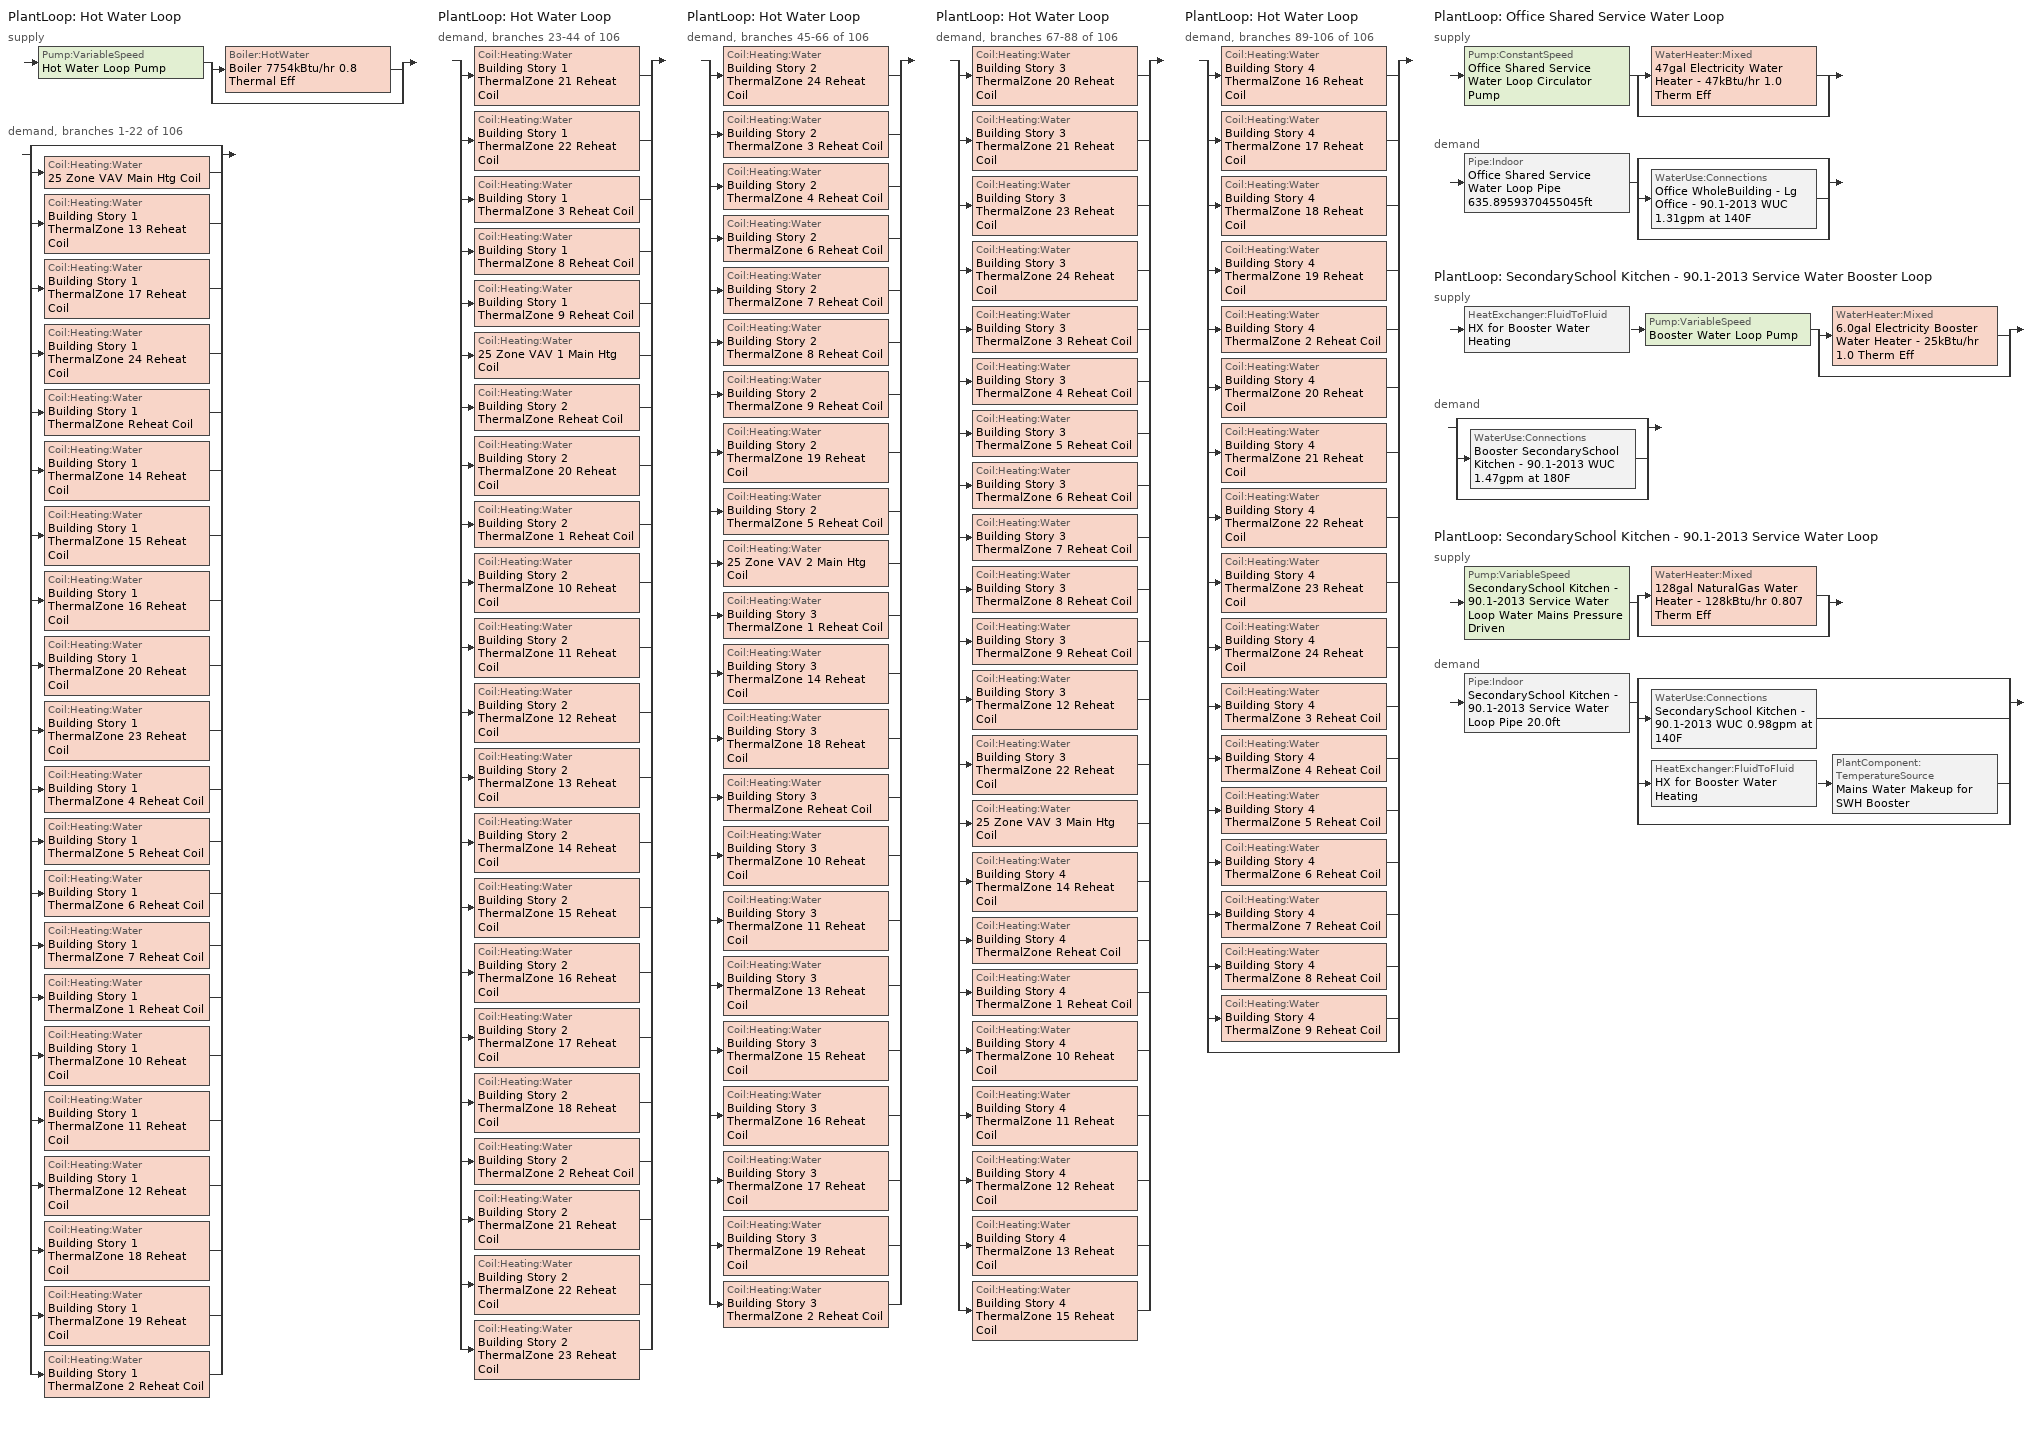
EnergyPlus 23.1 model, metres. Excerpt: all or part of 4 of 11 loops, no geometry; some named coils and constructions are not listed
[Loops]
PlantLoop 'Hot Water Loop'
 supply: Pump:VariableSpeed 'Hot Water Loop Pump' > split
  | Boiler:HotWater 'Boiler 7754kBtu/hr 0.8 Thermal Eff'
  | bypass
 demand, branches 1-22 of 106: split
  | bypass
  | Coil:Heating:Water '25 Zone VAV Main Htg Coil'
  | Coil:Heating:Water 'Building Story 1 ThermalZone 13 Reheat Coil'
  | Coil:Heating:Water 'Building Story 1 ThermalZone 17 Reheat Coil'
  | Coil:Heating:Water 'Building Story 1 ThermalZone 24 Reheat Coil'
  | Coil:Heating:Water 'Building Story 1 ThermalZone Reheat Coil'
  | Coil:Heating:Water 'Building Story 1 ThermalZone 14 Reheat Coil'
  | Coil:Heating:Water 'Building Story 1 ThermalZone 15 Reheat Coil'
  | Coil:Heating:Water 'Building Story 1 ThermalZone 16 Reheat Coil'
  | Coil:Heating:Water 'Building Story 1 ThermalZone 20 Reheat Coil'
  | Coil:Heating:Water 'Building Story 1 ThermalZone 23 Reheat Coil'
  | Coil:Heating:Water 'Building Story 1 ThermalZone 4 Reheat Coil'
  | Coil:Heating:Water 'Building Story 1 ThermalZone 5 Reheat Coil'
  | Coil:Heating:Water 'Building Story 1 ThermalZone 6 Reheat Coil'
  | Coil:Heating:Water 'Building Story 1 ThermalZone 7 Reheat Coil'
  | Coil:Heating:Water 'Building Story 1 ThermalZone 1 Reheat Coil'
  | Coil:Heating:Water 'Building Story 1 ThermalZone 10 Reheat Coil'
  | Coil:Heating:Water 'Building Story 1 ThermalZone 11 Reheat Coil'
  | Coil:Heating:Water 'Building Story 1 ThermalZone 12 Reheat Coil'
  | Coil:Heating:Water 'Building Story 1 ThermalZone 18 Reheat Coil'
  | Coil:Heating:Water 'Building Story 1 ThermalZone 19 Reheat Coil'
  | Coil:Heating:Water 'Building Story 1 ThermalZone 2 Reheat Coil'
PlantLoop 'Hot Water Loop'
 demand, branches 23-44 of 106: split
  | Coil:Heating:Water 'Building Story 1 ThermalZone 21 Reheat Coil'
  | Coil:Heating:Water 'Building Story 1 ThermalZone 22 Reheat Coil'
  | Coil:Heating:Water 'Building Story 1 ThermalZone 3 Reheat Coil'
  | Coil:Heating:Water 'Building Story 1 ThermalZone 8 Reheat Coil'
  | Coil:Heating:Water 'Building Story 1 ThermalZone 9 Reheat Coil'
  | Coil:Heating:Water '25 Zone VAV 1 Main Htg Coil'
  | Coil:Heating:Water 'Building Story 2 ThermalZone Reheat Coil'
  | Coil:Heating:Water 'Building Story 2 ThermalZone 20 Reheat Coil'
  | Coil:Heating:Water 'Building Story 2 ThermalZone 1 Reheat Coil'
  | Coil:Heating:Water 'Building Story 2 ThermalZone 10 Reheat Coil'
  | Coil:Heating:Water 'Building Story 2 ThermalZone 11 Reheat Coil'
  | Coil:Heating:Water 'Building Story 2 ThermalZone 12 Reheat Coil'
  | Coil:Heating:Water 'Building Story 2 ThermalZone 13 Reheat Coil'
  | Coil:Heating:Water 'Building Story 2 ThermalZone 14 Reheat Coil'
  | Coil:Heating:Water 'Building Story 2 ThermalZone 15 Reheat Coil'
  | Coil:Heating:Water 'Building Story 2 ThermalZone 16 Reheat Coil'
  | Coil:Heating:Water 'Building Story 2 ThermalZone 17 Reheat Coil'
  | Coil:Heating:Water 'Building Story 2 ThermalZone 18 Reheat Coil'
  | Coil:Heating:Water 'Building Story 2 ThermalZone 2 Reheat Coil'
  | Coil:Heating:Water 'Building Story 2 ThermalZone 21 Reheat Coil'
  | Coil:Heating:Water 'Building Story 2 ThermalZone 22 Reheat Coil'
  | Coil:Heating:Water 'Building Story 2 ThermalZone 23 Reheat Coil'
PlantLoop 'Hot Water Loop'
 demand, branches 45-66 of 106: split
  | Coil:Heating:Water 'Building Story 2 ThermalZone 24 Reheat Coil'
  | Coil:Heating:Water 'Building Story 2 ThermalZone 3 Reheat Coil'
  | Coil:Heating:Water 'Building Story 2 ThermalZone 4 Reheat Coil'
  | Coil:Heating:Water 'Building Story 2 ThermalZone 6 Reheat Coil'
  | Coil:Heating:Water 'Building Story 2 ThermalZone 7 Reheat Coil'
  | Coil:Heating:Water 'Building Story 2 ThermalZone 8 Reheat Coil'
  | Coil:Heating:Water 'Building Story 2 ThermalZone 9 Reheat Coil'
  | Coil:Heating:Water 'Building Story 2 ThermalZone 19 Reheat Coil'
  | Coil:Heating:Water 'Building Story 2 ThermalZone 5 Reheat Coil'
  | Coil:Heating:Water '25 Zone VAV 2 Main Htg Coil'
  | Coil:Heating:Water 'Building Story 3 ThermalZone 1 Reheat Coil'
  | Coil:Heating:Water 'Building Story 3 ThermalZone 14 Reheat Coil'
  | Coil:Heating:Water 'Building Story 3 ThermalZone 18 Reheat Coil'
  | Coil:Heating:Water 'Building Story 3 ThermalZone Reheat Coil'
  | Coil:Heating:Water 'Building Story 3 ThermalZone 10 Reheat Coil'
  | Coil:Heating:Water 'Building Story 3 ThermalZone 11 Reheat Coil'
  | Coil:Heating:Water 'Building Story 3 ThermalZone 13 Reheat Coil'
  | Coil:Heating:Water 'Building Story 3 ThermalZone 15 Reheat Coil'
  | Coil:Heating:Water 'Building Story 3 ThermalZone 16 Reheat Coil'
  | Coil:Heating:Water 'Building Story 3 ThermalZone 17 Reheat Coil'
  | Coil:Heating:Water 'Building Story 3 ThermalZone 19 Reheat Coil'
  | Coil:Heating:Water 'Building Story 3 ThermalZone 2 Reheat Coil'
PlantLoop 'Hot Water Loop'
 demand, branches 67-88 of 106: split
  | Coil:Heating:Water 'Building Story 3 ThermalZone 20 Reheat Coil'
  | Coil:Heating:Water 'Building Story 3 ThermalZone 21 Reheat Coil'
  | Coil:Heating:Water 'Building Story 3 ThermalZone 23 Reheat Coil'
  | Coil:Heating:Water 'Building Story 3 ThermalZone 24 Reheat Coil'
  | Coil:Heating:Water 'Building Story 3 ThermalZone 3 Reheat Coil'
  | Coil:Heating:Water 'Building Story 3 ThermalZone 4 Reheat Coil'
  | Coil:Heating:Water 'Building Story 3 ThermalZone 5 Reheat Coil'
  | Coil:Heating:Water 'Building Story 3 ThermalZone 6 Reheat Coil'
  | Coil:Heating:Water 'Building Story 3 ThermalZone 7 Reheat Coil'
  | Coil:Heating:Water 'Building Story 3 ThermalZone 8 Reheat Coil'
  | Coil:Heating:Water 'Building Story 3 ThermalZone 9 Reheat Coil'
  | Coil:Heating:Water 'Building Story 3 ThermalZone 12 Reheat Coil'
  | Coil:Heating:Water 'Building Story 3 ThermalZone 22 Reheat Coil'
  | Coil:Heating:Water '25 Zone VAV 3 Main Htg Coil'
  | Coil:Heating:Water 'Building Story 4 ThermalZone 14 Reheat Coil'
  | Coil:Heating:Water 'Building Story 4 ThermalZone Reheat Coil'
  | Coil:Heating:Water 'Building Story 4 ThermalZone 1 Reheat Coil'
  | Coil:Heating:Water 'Building Story 4 ThermalZone 10 Reheat Coil'
  | Coil:Heating:Water 'Building Story 4 ThermalZone 11 Reheat Coil'
  | Coil:Heating:Water 'Building Story 4 ThermalZone 12 Reheat Coil'
  | Coil:Heating:Water 'Building Story 4 ThermalZone 13 Reheat Coil'
  | Coil:Heating:Water 'Building Story 4 ThermalZone 15 Reheat Coil'
PlantLoop 'Hot Water Loop'
 demand, branches 89-106 of 106: split
  | Coil:Heating:Water 'Building Story 4 ThermalZone 16 Reheat Coil'
  | Coil:Heating:Water 'Building Story 4 ThermalZone 17 Reheat Coil'
  | Coil:Heating:Water 'Building Story 4 ThermalZone 18 Reheat Coil'
  | Coil:Heating:Water 'Building Story 4 ThermalZone 19 Reheat Coil'
  | Coil:Heating:Water 'Building Story 4 ThermalZone 2 Reheat Coil'
  | Coil:Heating:Water 'Building Story 4 ThermalZone 20 Reheat Coil'
  | Coil:Heating:Water 'Building Story 4 ThermalZone 21 Reheat Coil'
  | Coil:Heating:Water 'Building Story 4 ThermalZone 22 Reheat Coil'
  | Coil:Heating:Water 'Building Story 4 ThermalZone 23 Reheat Coil'
  | Coil:Heating:Water 'Building Story 4 ThermalZone 24 Reheat Coil'
  | Coil:Heating:Water 'Building Story 4 ThermalZone 3 Reheat Coil'
  | Coil:Heating:Water 'Building Story 4 ThermalZone 4 Reheat Coil'
  | Coil:Heating:Water 'Building Story 4 ThermalZone 5 Reheat Coil'
  | Coil:Heating:Water 'Building Story 4 ThermalZone 6 Reheat Coil'
  | Coil:Heating:Water 'Building Story 4 ThermalZone 7 Reheat Coil'
  | Coil:Heating:Water 'Building Story 4 ThermalZone 8 Reheat Coil'
  | Coil:Heating:Water 'Building Story 4 ThermalZone 9 Reheat Coil'
  | bypass
PlantLoop 'Office Shared Service Water Loop'
 supply: Pump:ConstantSpeed 'Office Shared Service Water Loop Circulator Pump' > split
  | WaterHeater:Mixed '47gal Electricity Water Heater - 47kBtu/hr 1.0 Therm Eff'
  | bypass
 demand: Pipe:Indoor 'Office Shared Service Water Loop Pipe 635.8959370455045ft' > split
  | bypass
  | WaterUse:Connections 'Office WholeBuilding - Lg Office - 90.1-2013 WUC 1.31gpm at 140F'
  | bypass
PlantLoop 'SecondarySchool Kitchen - 90.1-2013 Service Water Booster Loop'
 supply: HeatExchanger:FluidToFluid 'HX for Booster Water Heating' > Pump:VariableSpeed 'Booster Water Loop Pump' > split
  | WaterHeater:Mixed '6.0gal Electricity Booster Water Heater - 25kBtu/hr 1.0 Therm Eff'
  | bypass
 demand: split
  | bypass
  | WaterUse:Connections 'Booster SecondarySchool Kitchen - 90.1-2013 WUC 1.47gpm at 180F'
  | bypass
PlantLoop 'SecondarySchool Kitchen - 90.1-2013 Service Water Loop'
 supply: Pump:VariableSpeed 'SecondarySchool Kitchen - 90.1-2013 Service Water Loop Water Mains Pressure Driven' > split
  | WaterHeater:Mixed '128gal NaturalGas Water Heater - 128kBtu/hr 0.807 Therm Eff'
  | bypass
 demand: Pipe:Indoor 'SecondarySchool Kitchen - 90.1-2013 Service Water Loop Pipe 20.0ft' > split
  | bypass
  | WaterUse:Connections 'SecondarySchool Kitchen - 90.1-2013 WUC 0.98gpm at 140F'
  | HeatExchanger:FluidToFluid 'HX for Booster Water Heating' > PlantComponent:TemperatureSource 'Mains Water Makeup for SWH Booster'
  | bypass
[Material] Roughness=Smooth; Thickness {m}=0.001143; Conductivity {W/m-K}=386; Density {kg/m3}=8906.27; Specific Heat {J/kg-K}=385.1856; Thermal Absorptance=0.9; Solar Absorptance=0.7; Visible Absorptance=0.7
Copper pipe 0.75in type L; Copper pipe 0.75in type L 1
[Construction]
Uninsulated copper pipe 0.75in type L: Copper pipe 0.75in type L
Uninsulated copper pipe 0.75in type L 1: Copper pipe 0.75in type L 1
[InternalMass] Construction=InteriorFurnishings 1
Name | Zone or ZoneList | Space or SpaceList | Surface Area {m2}
Building Story 1 Space SecondarySchool Restroom A  - Story Ground Mass | Building Story 1 ThermalZone | Building Story 1 Space | 46.4458
Building Story 1 Space 5 SecondarySchool Restroom A  - Story Ground Mass | Building Story 1 ThermalZone 5 | Building Story 1 Space 5 | 0.0686977
Building Story 1 Space 6 SecondarySchool Restroom A  - Story Ground Mass | Building Story 1 ThermalZone 6 | Building Story 1 Space 6 | 0.493447
Building Story 1 Space 7 SecondarySchool Restroom A  - Story Ground Mass | Building Story 1 ThermalZone 7 | Building Story 1 Space 7 | 0.482602
Building Story 1 Space 8 SecondarySchool Restroom A  - Story Ground Mass | Building Story 1 ThermalZone 8 | Building Story 1 Space 8 | 0.154126
Building Story 1 Space 9 SecondarySchool Restroom A  - Story Ground Mass | Building Story 1 ThermalZone 9 | Building Story 1 Space 9 | 0.283317
Building Story 1 Space 10 SecondarySchool Restroom A  - Story Ground Mass | Building Story 1 ThermalZone 10 | Building Story 1 Space 10 | 0.160716
Building Story 1 Space 12 SecondarySchool Restroom A  - Story Ground Mass | Building Story 1 ThermalZone 12 | Building Story 1 Space 12 | 0.504115
Building Story 1 Space 4 SecondarySchool Restroom A  - Story Ground Mass | Building Story 1 ThermalZone 4 | Building Story 1 Space 4 | 0.29013
Building Story 1 Space 15 SecondarySchool Restroom A  - Story Ground Mass | Building Story 1 ThermalZone 15 | Building Story 1 Space 15 | 0.398733
Building Story 1 Space 17 SecondarySchool Restroom A  - Story Ground Mass | Building Story 1 ThermalZone 17 | Building Story 1 Space 17 | 0.373536
Building Story 1 Space 23 SecondarySchool Restroom A  - Story Ground Mass | Building Story 1 ThermalZone 23 | Building Story 1 Space 23 | 0.903
Building Story 1 Space 24 SecondarySchool Restroom A  - Story Ground Mass | Building Story 1 ThermalZone 24 | Building Story 1 Space 24 | 1.27772
Building Story 1 Space 1 SecondarySchool Restroom A  - Story Ground Mass | Building Story 1 ThermalZone 1 | Building Story 1 Space 1 | 0.0721033
Building Story 1 Space 16 SecondarySchool Restroom A  - Story Ground Mass | Building Story 1 ThermalZone 16 | Building Story 1 Space 16 | 0.114368
Building Story 1 Space 14 SecondarySchool Restroom A  - Story Ground Mass | Building Story 1 ThermalZone 14 | Building Story 1 Space 14 | 0.854264
Building Story 1 Space 11 SecondarySchool Restroom A  - Story Ground Mass | Building Story 1 ThermalZone 11 | Building Story 1 Space 11 | 0.23226
Building Story 1 Space 20 SecondarySchool Restroom A  - Story Ground Mass | Building Story 1 ThermalZone 20 | Building Story 1 Space 20 | 0.898332
Building Story 1 Space 19 SecondarySchool Restroom A  - Story Ground Mass | Building Story 1 ThermalZone 19 | Building Story 1 Space 19 | 0.0191758
Building Story 1 Space 18 SecondarySchool Restroom A  - Story Ground Mass | Building Story 1 ThermalZone 18 | Building Story 1 Space 18 | 0.1051
Building Story 1 Space 3 SecondarySchool Restroom A  - Story Ground Mass | Building Story 1 ThermalZone 3 | Building Story 1 Space 3 | 0.0382414
Building Story 1 Space 21 SecondarySchool Restroom A  - Story Ground Mass | Building Story 1 ThermalZone 21 | Building Story 1 Space 21 | 0.0552314
Building Story 1 Space 13 SecondarySchool Restroom A  - Story Ground Mass | Building Story 1 ThermalZone 13 | Building Story 1 Space 13 | 0.0418605
Building Story 1 Space 2 SecondarySchool Restroom A  - Story Ground Mass | Building Story 1 ThermalZone 2 | Building Story 1 Space 2 | 0.371686
Building Story 1 Space 22 SecondarySchool Restroom A  - Story Ground Mass | Building Story 1 ThermalZone 22 | Building Story 1 Space 22 | 0.0509867
Building Story 1 Space SecondarySchool Restroom B  - Story Ground Mass | Building Story 1 ThermalZone | Building Story 1 Space | 695.772
Building Story 1 Space 5 SecondarySchool Restroom B  - Story Ground Mass | Building Story 1 ThermalZone 5 | Building Story 1 Space 5 | 1.02911
Building Story 1 Space 6 SecondarySchool Restroom B  - Story Ground Mass | Building Story 1 ThermalZone 6 | Building Story 1 Space 6 | 7.39198
Building Story 1 Space 7 SecondarySchool Restroom B  - Story Ground Mass | Building Story 1 ThermalZone 7 | Building Story 1 Space 7 | 7.22953
Building Story 1 Space 8 SecondarySchool Restroom B  - Story Ground Mass | Building Story 1 ThermalZone 8 | Building Story 1 Space 8 | 2.30885
Building Story 1 Space 9 SecondarySchool Restroom B  - Story Ground Mass | Building Story 1 ThermalZone 9 | Building Story 1 Space 9 | 4.24417
Building Story 1 Space 10 SecondarySchool Restroom B  - Story Ground Mass | Building Story 1 ThermalZone 10 | Building Story 1 Space 10 | 2.40757
Building Story 1 Space 12 SecondarySchool Restroom B  - Story Ground Mass | Building Story 1 ThermalZone 12 | Building Story 1 Space 12 | 7.55179
[Coil:Heating:Water] Availability Schedule=Always On Discrete; U-Factor Times Area Value {W/K}=Autosize; Maximum Water Flow Rate {m3/s}=Autosize; Performance Input Method=UFactorTimesAreaAndDesignWaterFlowRate; Rated Capacity {W}=Autosize; Rated Inlet Water Temperature {C}=82.2222; Rated Inlet Air Temperature {C}=12.7778; Rated Outlet Water Temperature {C}=71.1111; Rated Outlet Air Temperature {C}=40; Rated Ratio for Air and Water Convection=0.5
Building Story 1 ThermalZone Reheat Coil; Building Story 1 ThermalZone 1 Reheat Coil; Building Story 1 ThermalZone 10 Reheat Coil; Building Story 1 ThermalZone 11 Reheat Coil; Building Story 1 ThermalZone 12 Reheat Coil; Building Story 1 ThermalZone 13 Reheat Coil; Building Story 1 ThermalZone 14 Reheat Coil; Building Story 1 ThermalZone 15 Reheat Coil; Building Story 1 ThermalZone 16 Reheat Coil; Building Story 1 ThermalZone 17 Reheat Coil; Building Story 1 ThermalZone 18 Reheat Coil; Building Story 1 ThermalZone 19 Reheat Coil; Building Story 1 ThermalZone 2 Reheat Coil; Building Story 1 ThermalZone 20 Reheat Coil; Building Story 1 ThermalZone 21 Reheat Coil; Building Story 1 ThermalZone 22 Reheat Coil; Building Story 1 ThermalZone 23 Reheat Coil; Building Story 1 ThermalZone 24 Reheat Coil; Building Story 1 ThermalZone 3 Reheat Coil; Building Story 1 ThermalZone 4 Reheat Coil; Building Story 1 ThermalZone 5 Reheat Coil; Building Story 1 ThermalZone 6 Reheat Coil; Building Story 1 ThermalZone 7 Reheat Coil; Building Story 1 ThermalZone 8 Reheat Coil; Building Story 1 ThermalZone 9 Reheat Coil; Building Story 2 ThermalZone Reheat Coil; Building Story 2 ThermalZone 1 Reheat Coil; Building Story 2 ThermalZone 10 Reheat Coil; Building Story 2 ThermalZone 11 Reheat Coil; Building Story 2 ThermalZone 12 Reheat Coil; Building Story 2 ThermalZone 13 Reheat Coil; Building Story 2 ThermalZone 14 Reheat Coil; Building Story 2 ThermalZone 15 Reheat Coil; Building Story 2 ThermalZone 16 Reheat Coil; Building Story 2 ThermalZone 17 Reheat Coil; Building Story 2 ThermalZone 18 Reheat Coil; Building Story 2 ThermalZone 19 Reheat Coil; Building Story 2 ThermalZone 2 Reheat Coil; Building Story 2 ThermalZone 20 Reheat Coil; Building Story 2 ThermalZone 21 Reheat Coil; Building Story 2 ThermalZone 22 Reheat Coil; Building Story 2 ThermalZone 23 Reheat Coil; Building Story 2 ThermalZone 24 Reheat Coil; Building Story 2 ThermalZone 3 Reheat Coil; Building Story 2 ThermalZone 4 Reheat Coil; Building Story 2 ThermalZone 5 Reheat Coil; Building Story 2 ThermalZone 6 Reheat Coil; Building Story 2 ThermalZone 7 Reheat Coil; Building Story 2 ThermalZone 8 Reheat Coil; Building Story 2 ThermalZone 9 Reheat Coil; Building Story 3 ThermalZone Reheat Coil; Building Story 3 ThermalZone 1 Reheat Coil; Building Story 3 ThermalZone 10 Reheat Coil; Building Story 3 ThermalZone 11 Reheat Coil; Building Story 3 ThermalZone 12 Reheat Coil; Building Story 3 ThermalZone 13 Reheat Coil; Building Story 3 ThermalZone 14 Reheat Coil; Building Story 3 ThermalZone 15 Reheat Coil; Building Story 3 ThermalZone 16 Reheat Coil; Building Story 3 ThermalZone 17 Reheat Coil; Building Story 3 ThermalZone 18 Reheat Coil; Building Story 3 ThermalZone 19 Reheat Coil; Building Story 3 ThermalZone 2 Reheat Coil; Building Story 3 ThermalZone 20 Reheat Coil; Building Story 3 ThermalZone 21 Reheat Coil; Building Story 3 ThermalZone 22 Reheat Coil; Building Story 3 ThermalZone 23 Reheat Coil; Building Story 3 ThermalZone 24 Reheat Coil; Building Story 3 ThermalZone 3 Reheat Coil; Building Story 3 ThermalZone 4 Reheat Coil; Building Story 3 ThermalZone 5 Reheat Coil; Building Story 3 ThermalZone 6 Reheat Coil; Building Story 3 ThermalZone 7 Reheat Coil; Building Story 3 ThermalZone 8 Reheat Coil; Building Story 3 ThermalZone 9 Reheat Coil; Building Story 4 ThermalZone Reheat Coil; Building Story 4 ThermalZone 1 Reheat Coil; Building Story 4 ThermalZone 10 Reheat Coil; Building Story 4 ThermalZone 11 Reheat Coil; Building Story 4 ThermalZone 12 Reheat Coil; Building Story 4 ThermalZone 13 Reheat Coil; Building Story 4 ThermalZone 14 Reheat Coil; Building Story 4 ThermalZone 15 Reheat Coil; Building Story 4 ThermalZone 16 Reheat Coil; Building Story 4 ThermalZone 17 Reheat Coil; Building Story 4 ThermalZone 18 Reheat Coil; Building Story 4 ThermalZone 19 Reheat Coil; Building Story 4 ThermalZone 2 Reheat Coil; Building Story 4 ThermalZone 20 Reheat Coil; Building Story 4 ThermalZone 21 Reheat Coil; Building Story 4 ThermalZone 22 Reheat Coil; Building Story 4 ThermalZone 23 Reheat Coil; Building Story 4 ThermalZone 24 Reheat Coil; Building Story 4 ThermalZone 3 Reheat Coil; Building Story 4 ThermalZone 4 Reheat Coil; Building Story 4 ThermalZone 5 Reheat Coil; Building Story 4 ThermalZone 6 Reheat Coil; Building Story 4 ThermalZone 7 Reheat Coil; Building Story 4 ThermalZone 8 Reheat Coil; Building Story 4 ThermalZone 9 Reheat Coil
[PlantLoop] Fluid Type=Water; Maximum Loop Flow Rate {m3/s}=Autosize; Minimum Loop Flow Rate {m3/s}=0; Plant Loop Volume {m3}=Autocalculate; Load Distribution Scheme=Optimal; Plant Loop Demand Calculation Scheme=SingleSetpoint; Common Pipe Simulation=None
Name | Plant Equipment Operation Scheme | Maximum Loop Temperature {C} | Minimum Loop Temperature {C}
Hot Water Loop | Hot Water Loop Operation Schemes | 100 | 10
Office Shared Service Water Loop | Office Shared Service Water Loop Operation Schemes | 60 | 10
SecondarySchool Kitchen - 90.1-2013 Service Water Booster Loop | SecondarySchool Kitchen - 90.1-2013 Service Water Booster Loop Operation Schemes | 100 | 0
SecondarySchool Kitchen - 90.1-2013 Service Water Loop | SecondarySchool Kitchen - 90.1-2013 Service Water Loop Operation Schemes | 60 | 10
[Sizing:Plant] Loop Type=Heating; Sizing Option=NonCoincident; Zone Timesteps in Averaging Window=1; Coincident Sizing Factor Mode=None
Name | Design Loop Exit Temperature {C} | Loop Design Temperature Difference {deltaC}
Hot Water Loop | 82.2222 | 11.1111
Office Shared Service Water Loop; SecondarySchool Kitchen - 90.1-2013 Service Water Loop | 60 | 5
SecondarySchool Kitchen - 90.1-2013 Service Water Booster Loop | 82.2222 | 5
[Pump:ConstantSpeed]
Office Shared Service Water Loop Circulator Pump: Design Flow Rate {m3/s}=Autosize; Design Pump Head {Pa}=29890.7; Design Power Consumption {W}=Autosize; Motor Efficiency=0.7; Fraction of Motor Inefficiencies to Fluid Stream=0; Pump Control Type=Intermittent; Design Power Sizing Method=PowerPerFlowPerPressure; Design Electric Power per Unit Flow Rate {W/(m3/s)}=348701.1; Design Shaft Power per Unit Flow Rate per Unit Head {W/((m3/s)-Pa)}=1.28205
[SetpointManager:Scheduled] Control Variable=Temperature
Name | Schedule | Setpoint Node or NodeList
Hot Water Loop Setpoint Manager | Hot Water Loop Temp - 180F | Hot Water Loop Supply Outlet Node
Service hot water setpoint manager 1 | Service Water Loop Temp - 140F | Office Shared Service Water Loop Supply Outlet Node
Hot water booster setpoint manager | Service Water Booster Temp - 180.00000000000006F | SecondarySchool Kitchen - 90.1-2013 Service Water Booster Loop Supply Outlet Node
Service hot water setpoint manager | Service Water Loop Temp - 140F | SecondarySchool Kitchen - 90.1-2013 Service Water Loop Supply Outlet Node
[Pump:VariableSpeed] Design Maximum Flow Rate {m3/s}=Autosize; Fraction of Motor Inefficiencies to Fluid Stream=0; Coefficient 1 of the Part Load Performance Curve=0; Coefficient 2 of the Part Load Performance Curve=3.2485; Coefficient 3 of the Part Load Performance Curve=-4.7443; Coefficient 4 of the Part Load Performance Curve=2.5294; Design Minimum Flow Rate {m3/s}=0; Pump Control Type=Intermittent; Skin Loss Radiative Fraction=0.5; Design Power Sizing Method=PowerPerFlowPerPressure; Design Electric Power per Unit Flow Rate {W/(m3/s)}=348701.1; Design Shaft Power per Unit Flow Rate per Unit Head {W/((m3/s)-Pa)}=1.28205; Design Minimum Flow Rate Fraction=0
Name | Design Pump Head {Pa} | Design Power Consumption {W} | Motor Efficiency
Hot Water Loop Pump | 179344 | Autosize | 0.93
Booster Water Loop Pump | 0 | 0 | 1
SecondarySchool Kitchen - 90.1-2013 Service Water Loop Water Mains Pressure Driven | 0.001 | Autosize | 0.7
[PlantEquipmentOperationSchemes] Control Scheme 1 Schedule=Always On Discrete
Name | Control Scheme 1
Hot Water Loop Operation Schemes | Hot Water Loop Heating Operation Scheme
Office Shared Service Water Loop Operation Schemes | Office Shared Service Water Loop Heating Operation Scheme
SecondarySchool Kitchen - 90.1-2013 Service Water Booster Loop Operation Schemes | SecondarySchool Kitchen - 90.1-2013 Service Water Booster Loop Heating Operation Scheme
SecondarySchool Kitchen - 90.1-2013 Service Water Loop Operation Schemes | SecondarySchool Kitchen - 90.1-2013 Service Water Loop Heating Operation Scheme
[PlantEquipmentList]
Hot Water Loop Heating Equipment List: Boiler 7754kBtu/hr 0.8 Thermal Eff
Office Shared Service Water Loop Heating Equipment List: 47gal Electricity Water Heater - 47kBtu/hr 1.0 Therm Eff
SecondarySchool Kitchen - 90.1-2013 Service Water Booster Loop Heating Equipment List: HX for Booster Water Heating, 6.0gal Electricity Booster Water Heater - 25kBtu/hr 1.0 Therm Eff
SecondarySchool Kitchen - 90.1-2013 Service Water Loop Heating Equipment List: 128gal NaturalGas Water Heater - 128kBtu/hr 0.807 Therm Eff
[Boiler:HotWater]
Boiler 7754kBtu/hr 0.8 Thermal Eff: Fuel Type=NaturalGas; Nominal Capacity {W}=Autosize; Nominal Thermal Efficiency=0.8; Efficiency Curve Temperature Evaluation Variable=LeavingBoiler; Normalized Boiler Efficiency Curve=Boiler with Minimum Turndown; Design Water Flow Rate {m3/s}=Autosize; Minimum Part Load Ratio=0; Maximum Part Load Ratio=1.2; Optimum Part Load Ratio=1; Water Outlet Upper Temperature Limit {C}=95; Boiler Flow Mode=LeavingSetpointModulated; Parasitic Electric Load {W}=0; Sizing Factor=1
[PlantEquipmentOperation:HeatingLoad] Load Range 1 Lower Limit {W}=0; Load Range 1 Upper Limit {W}=1000000000
Name | Range 1 Equipment List
Hot Water Loop Heating Operation Scheme | Hot Water Loop Heating Equipment List
Office Shared Service Water Loop Heating Operation Scheme | Office Shared Service Water Loop Heating Equipment List
SecondarySchool Kitchen - 90.1-2013 Service Water Booster Loop Heating Operation Scheme | SecondarySchool Kitchen - 90.1-2013 Service Water Booster Loop Heating Equipment List
SecondarySchool Kitchen - 90.1-2013 Service Water Loop Heating Operation Scheme | SecondarySchool Kitchen - 90.1-2013 Service Water Loop Heating Equipment List
[WaterHeater:Mixed] Deadband Temperature Difference {deltaC}=2; Heater Control Type=Cycle; Heater Ignition Minimum Flow Rate {m3/s}=0; Heater Ignition Delay {s}=0; Off Cycle Parasitic Fuel Consumption Rate {W}=0; Off Cycle Parasitic Heat Fraction to Tank=0; On Cycle Parasitic Fuel Consumption Rate {W}=0; On Cycle Parasitic Heat Fraction to Tank=0; Ambient Temperature Indicator=Schedule; Off Cycle Loss Fraction to Zone=1; On Cycle Loss Fraction to Zone=1; Use Side Effectiveness=1; Source Side Effectiveness=1; Use Side Design Flow Rate {m3/s}=Autosize; Source Side Design Flow Rate {m3/s}=Autosize; Indirect Water Heating Recovery Time {hr}=1.5; Source Side Flow Control Mode=IndirectHeatPrimarySetpoint
Name | Tank Volume {m3} | Setpoint Temperature Schedule | Maximum Temperature Limit {C} | Heater Maximum Capacity {W} | Heater Fuel Type | Heater Thermal Efficiency | Off Cycle Parasitic Fuel Type | On Cycle Parasitic Fuel Type | Ambient Temperature Schedule | Off Cycle Loss Coefficient to Ambient Temperature {W/K} | On Cycle Loss Coefficient to Ambient Temperature {W/K}
47gal Electricity Water Heater - 47kBtu/hr 1.0 Therm Eff | 0.177409 | Service Water Loop Temp - 140F | 60 | 13735.2 | Electricity | 1 | Electricity | Electricity | Water Heater Ambient Temp Schedule - 71.6f | 62.3654 | 62.3654
6.0gal Electricity Booster Water Heater - 25kBtu/hr 1.0 Therm Eff | 0.0227125 | Service Water Booster Temp - 180.00000000000006F | 82.2222 | 7206.73 | Electricity | 1 | Electricity | Electricity | Water Heater Ambient Temp Schedule - 71.6 | 1.05486 | 1.05486
128gal NaturalGas Water Heater - 128kBtu/hr 0.807 Therm Eff | 0.484817 | Service Water Loop Temp - 140F | 60 | 37535.1 | NaturalGas | 0.807004 | NaturalGas | NaturalGas | Water Heater Ambient Temp Schedule - 71.6f | 8.45041 | 8.45041
[WaterHeater:Sizing] Design Mode=PeakDraw; Time Storage Can Meet Peak Draw {hr}=0.538503; Time for Tank Recovery {hr}=0; Nominal Tank Volume for Autosizing Plant Connections {m3}=1
47gal Electricity Water Heater - 47kBtu/hr 1.0 Therm Eff; 6.0gal Electricity Booster Water Heater - 25kBtu/hr 1.0 Therm Eff; 128gal NaturalGas Water Heater - 128kBtu/hr 0.807 Therm Eff
[Pipe:Indoor] Environment Type=Schedule; Pipe Inside Diameter {m}=0.019939
Name | Construction | Ambient Temperature Schedule | Ambient Air Velocity Schedule | Pipe Length {m}
Office Shared Service Water Loop Pipe 635.8959370455045ft | Uninsulated copper pipe 0.75in type L 1 | Office Shared Service Water Loop Piping Air Temp - 70F | Office Shared Service Water Loop Piping Air Velocity - 0.67mph | 193.821
SecondarySchool Kitchen - 90.1-2013 Service Water Loop Pipe 20.0ft | Uninsulated copper pipe 0.75in type L | SecondarySchool Kitchen - 90.1-2013 Service Water Loop Piping Air Temp - 70F | SecondarySchool Kitchen - 90.1-2013 Service Water Loop Piping Air Velocity - 0.67mph | 6.096
[WaterUse:Connections] Drain Water Heat Exchanger Type=None; Drain Water Heat Exchanger Destination=Plant
Name | Water Use Equipment 1
Office WholeBuilding - Lg Office - 90.1-2013 WUC 1.31gpm at 140F | Office WholeBuilding - Lg Office - 90.1-2013 Service Water Use 1.31gpm at 140F
Booster SecondarySchool Kitchen - 90.1-2013 WUC 1.47gpm at 180F | Booster SecondarySchool Kitchen - 90.1-2013 Service Water Use 1.47gpm at 180F
SecondarySchool Kitchen - 90.1-2013 WUC 0.98gpm at 140F | SecondarySchool Kitchen - 90.1-2013 Service Water Use 0.98gpm at 140F
[WaterUse:Equipment] Sensible Fraction Schedule=Fraction Sensible - 0.2; Latent Fraction Schedule=Fraction Latent - 0.05
Name | Peak Flow Rate {m3/s} | Flow Rate Fraction Schedule | Target Temperature Schedule
Office WholeBuilding - Lg Office - 90.1-2013 Service Water Use 1.31gpm at 140F | 8.23395e-05 | OfficeLarge BLDG_SWH_SCH | Mixed Water At Faucet Temp - 140F
Booster SecondarySchool Kitchen - 90.1-2013 Service Water Use 1.47gpm at 180F | 9.27169e-05 | SchoolSecondary BLDG_SWH_SCH | Mixed Water At Faucet Temp - 180F
SecondarySchool Kitchen - 90.1-2013 Service Water Use 0.98gpm at 140F | 6.18113e-05 | SchoolSecondary BLDG_SWH_SCH | Mixed Water At Faucet Temp - 140F
[HeatExchanger:FluidToFluid]
HX for Booster Water Heating: Loop Demand Side Design Flow Rate {m3/s}=Autosize; Loop Supply Side Design Flow Rate {m3/s}=Autosize; Heat Exchange Model Type=Ideal; Heat Exchanger U-Factor Times Area Value {W/K}=Autosize; Control Type=UncontrolledOn; Minimum Temperature Difference to Activate Heat Exchanger {deltaC}=0.01; Heat Transfer Metering End Use Type=LoopToLoop; Component Override Cooling Control Temperature Mode=Loop; Sizing Factor=1; Operation Minimum Temperature Limit {C}=0; Operation Maximum Temperature Limit {C}=100
[PlantComponent:TemperatureSource]
Mains Water Makeup for SWH Booster: Design Volume Flow Rate {m3/s}=Autosize; Temperature Specification Type=Scheduled; Source Temperature {C}=8; Source Temperature Schedule=Mains Water Temperature
[Schedule:Day:Interval]
Fraction Latent - 0.05 Default: No, 24:00, 0.05
Fraction Sensible - 0.2 Default: No, 24:00, 0.2
Hot Water Loop Temp - 180F Default; Mixed Water At Faucet Temp - 180F Default; Service Water Booster Temp - 180.00000000000006F Default: No, 24:00, 82.2222
Mixed Water At Faucet Temp - 140F Default; Service Water Loop Temp - 140F Default: No, 24:00, 60
Office Shared Service Water Loop Piping Air Temp - 70F Default; SecondarySchool Kitchen - 90.1-2013 Service Water Loop Piping Air Temp - 70F Default: No, 24:00, 21.1111
Office Shared Service Water Loop Piping Air Velocity - 0.67mph Default; SecondarySchool Kitchen - 90.1-2013 Service Water Loop Piping Air Velocity - 0.67mph Default: No, 24:00, 0.3
OfficeLarge BLDG_SWH_SCH Default: No, 06:00, 0, 07:00, 0.07, 11:00, 0.04, 13:00, 0.06, 14:00, 0.09, 15:00, 0.06, 21:00, 0.04, 22:00, 0.07, 24:00, 0.04
OfficeLarge BLDG_SWH_SCH SmrDsn|Wkdy Day; OfficeLarge BLDG_SWH_SCH Summer Design Day: No, 06:00, 0, 07:00, 0.07, 08:00, 0.19, 09:00, 0.35, 10:00, 0.38, 11:00, 0.39, 12:00, 0.47, 13:00, 0.57, 14:00, 0.54, 15:00, 0.34, 16:00, 0.33, 17:00, 0.44, 18:00, 0.26, 19:00, 0.21, 20:00, 0.15, 21:00, 0.17, 22:00, 0.08, 24:00, 0.05
OfficeLarge BLDG_SWH_SCH Winter Design Day; OfficeLarge BLDG_SWH_SCH WntrDsn|Sat Day: No, 06:00, 0, 07:00, 0.07, 08:00, 0.11, 09:00, 0.15, 10:00, 0.21, 11:00, 0.19, 12:00, 0.23, 13:00, 0.2, 14:00, 0.19, 15:00, 0.15, 16:00, 0.13, 17:00, 0.14, 21:00, 0.07, 22:00, 0.09, 24:00, 0.05
SchoolSecondary BLDG_SWH_SCH Default; SchoolSecondary BLDG_SWH_SCH Sat Day; SchoolSecondary BLDG_SWH_SCH Sun|Sat Day; SchoolSecondary BLDG_SWH_SCH Sun|Sat Day 1: No, 24:00, 0
SchoolSecondary BLDG_SWH_SCH Summer Design Day: No, 07:00, 0.05, 08:00, 0.1, 09:00, 0.34, 10:00, 0.6, 11:00, 0.63, 12:00, 0.72, 13:00, 0.79, 14:00, 0.83, 15:00, 0.61, 16:00, 0.65, 18:00, 0.1, 19:00, 0.19, 20:00, 0.25, 22:00, 0.22, 23:00, 0.12, 24:00, 0.09
SchoolSecondary BLDG_SWH_SCH Winter Design Day: No, 09:00, 0.03, 13:00, 0.05, 24:00, 0.03
SchoolSecondary BLDG_SWH_SCH Wkdy Day; SchoolSecondary BLDG_SWH_SCH Wkdy Day 2: No, 08:00, 0, 09:00, 0.34, 10:00, 0.6, 11:00, 0.63, 12:00, 0.72, 13:00, 0.79, 14:00, 0.83, 15:00, 0.61, 16:00, 0.65, 18:00, 0.1, 19:00, 0.19, 20:00, 0.25, 24:00, 0
SchoolSecondary BLDG_SWH_SCH Wkdy Day 1: No, 08:00, 0, 18:00, 0.1, 19:00, 0.19, 20:00, 0.25, 24:00, 0
Water Heater Ambient Temp Schedule - 71.6 Default; Water Heater Ambient Temp Schedule - 71.6f Default: No, 24:00, 22
[Schedule:Week:Daily]
Fraction Latent - 0.05 Week Rule - Jan1-Dec31: Fraction Latent - 0.05 Default, Fraction Latent - 0.05 Default, Fraction Latent - 0.05 Default, Fraction Latent - 0.05 Default, Fraction Latent - 0.05 Default, Fraction Latent - 0.05 Default, Fraction Latent - 0.05 Default, Fraction Latent - 0.05 Default, Fraction Latent - 0.05 Default, Fraction Latent - 0.05 Default, Fraction Latent - 0.05 Default, Fraction Latent - 0.05 Default
Fraction Sensible - 0.2 Week Rule - Jan1-Dec31: Fraction Sensible - 0.2 Default, Fraction Sensible - 0.2 Default, Fraction Sensible - 0.2 Default, Fraction Sensible - 0.2 Default, Fraction Sensible - 0.2 Default, Fraction Sensible - 0.2 Default, Fraction Sensible - 0.2 Default, Fraction Sensible - 0.2 Default, Fraction Sensible - 0.2 Default, Fraction Sensible - 0.2 Default, Fraction Sensible - 0.2 Default, Fraction Sensible - 0.2 Default
Hot Water Loop Temp - 180F Week Rule - Jan1-Dec31: Hot Water Loop Temp - 180F Default, Hot Water Loop Temp - 180F Default, Hot Water Loop Temp - 180F Default, Hot Water Loop Temp - 180F Default, Hot Water Loop Temp - 180F Default, Hot Water Loop Temp - 180F Default, Hot Water Loop Temp - 180F Default, Hot Water Loop Temp - 180F Default, Hot Water Loop Temp - 180F Default, Hot Water Loop Temp - 180F Default, Hot Water Loop Temp - 180F Default, Hot Water Loop Temp - 180F Default
Mixed Water At Faucet Temp - 140F Week Rule - Jan1-Dec31: Mixed Water At Faucet Temp - 140F Default, Mixed Water At Faucet Temp - 140F Default, Mixed Water At Faucet Temp - 140F Default, Mixed Water At Faucet Temp - 140F Default, Mixed Water At Faucet Temp - 140F Default, Mixed Water At Faucet Temp - 140F Default, Mixed Water At Faucet Temp - 140F Default, Mixed Water At Faucet Temp - 140F Default, Mixed Water At Faucet Temp - 140F Default, Mixed Water At Faucet Temp - 140F Default, Mixed Water At Faucet Temp - 140F Default, Mixed Water At Faucet Temp - 140F Default
Mixed Water At Faucet Temp - 180F Week Rule - Jan1-Dec31: Mixed Water At Faucet Temp - 180F Default, Mixed Water At Faucet Temp - 180F Default, Mixed Water At Faucet Temp - 180F Default, Mixed Water At Faucet Temp - 180F Default, Mixed Water At Faucet Temp - 180F Default, Mixed Water At Faucet Temp - 180F Default, Mixed Water At Faucet Temp - 180F Default, Mixed Water At Faucet Temp - 180F Default, Mixed Water At Faucet Temp - 180F Default, Mixed Water At Faucet Temp - 180F Default, Mixed Water At Faucet Temp - 180F Default, Mixed Water At Faucet Temp - 180F Default
Office Shared Service Water Loop Piping Air Temp - 70F Week Rule - Jan1-Dec31: Office Shared Service Water Loop Piping Air Temp - 70F Default, Office Shared Service Water Loop Piping Air Temp - 70F Default, Office Shared Service Water Loop Piping Air Temp - 70F Default, Office Shared Service Water Loop Piping Air Temp - 70F Default, Office Shared Service Water Loop Piping Air Temp - 70F Default, Office Shared Service Water Loop Piping Air Temp - 70F Default, Office Shared Service Water Loop Piping Air Temp - 70F Default, Office Shared Service Water Loop Piping Air Temp - 70F Default, Office Shared Service Water Loop Piping Air Temp - 70F Default, Office Shared Service Water Loop Piping Air Temp - 70F Default, Office Shared Service Water Loop Piping Air Temp - 70F Default, Office Shared Service Water Loop Piping Air Temp - 70F Default
Office Shared Service Water Loop Piping Air Velocity - 0.67mph Week Rule - Jan1-Dec31: Office Shared Service Water Loop Piping Air Velocity - 0.67mph Default, Office Shared Service Water Loop Piping Air Velocity - 0.67mph Default, Office Shared Service Water Loop Piping Air Velocity - 0.67mph Default, Office Shared Service Water Loop Piping Air Velocity - 0.67mph Default, Office Shared Service Water Loop Piping Air Velocity - 0.67mph Default, Office Shared Service Water Loop Piping Air Velocity - 0.67mph Default, Office Shared Service Water Loop Piping Air Velocity - 0.67mph Default, Office Shared Service Water Loop Piping Air Velocity - 0.67mph Default, Office Shared Service Water Loop Piping Air Velocity - 0.67mph Default, Office Shared Service Water Loop Piping Air Velocity - 0.67mph Default, Office Shared Service Water Loop Piping Air Velocity - 0.67mph Default, Office Shared Service Water Loop Piping Air Velocity - 0.67mph Default
OfficeLarge BLDG_SWH_SCH Week Rule - Jan1-Jan3: OfficeLarge BLDG_SWH_SCH SmrDsn|Wkdy Day, OfficeLarge BLDG_SWH_SCH SmrDsn|Wkdy Day, OfficeLarge BLDG_SWH_SCH SmrDsn|Wkdy Day, OfficeLarge BLDG_SWH_SCH SmrDsn|Wkdy Day, OfficeLarge BLDG_SWH_SCH SmrDsn|Wkdy Day, OfficeLarge BLDG_SWH_SCH SmrDsn|Wkdy Day, OfficeLarge BLDG_SWH_SCH WntrDsn|Sat Day, OfficeLarge BLDG_SWH_SCH Default, OfficeLarge BLDG_SWH_SCH Summer Design Day, OfficeLarge BLDG_SWH_SCH Winter Design Day, OfficeLarge BLDG_SWH_SCH Default, OfficeLarge BLDG_SWH_SCH Default
OfficeLarge BLDG_SWH_SCH Week Rule - Jan4-Dec31: OfficeLarge BLDG_SWH_SCH Default, OfficeLarge BLDG_SWH_SCH SmrDsn|Wkdy Day, OfficeLarge BLDG_SWH_SCH SmrDsn|Wkdy Day, OfficeLarge BLDG_SWH_SCH SmrDsn|Wkdy Day, OfficeLarge BLDG_SWH_SCH SmrDsn|Wkdy Day, OfficeLarge BLDG_SWH_SCH SmrDsn|Wkdy Day, OfficeLarge BLDG_SWH_SCH WntrDsn|Sat Day, OfficeLarge BLDG_SWH_SCH Default, OfficeLarge BLDG_SWH_SCH Summer Design Day, OfficeLarge BLDG_SWH_SCH Winter Design Day, OfficeLarge BLDG_SWH_SCH Default, OfficeLarge BLDG_SWH_SCH Default
SchoolSecondary BLDG_SWH_SCH Week Rule - Jan1-Jan3: SchoolSecondary BLDG_SWH_SCH Wkdy Day, SchoolSecondary BLDG_SWH_SCH Wkdy Day, SchoolSecondary BLDG_SWH_SCH Wkdy Day, SchoolSecondary BLDG_SWH_SCH Wkdy Day, SchoolSecondary BLDG_SWH_SCH Wkdy Day, SchoolSecondary BLDG_SWH_SCH Wkdy Day, SchoolSecondary BLDG_SWH_SCH Sun|Sat Day, SchoolSecondary BLDG_SWH_SCH Default, SchoolSecondary BLDG_SWH_SCH Summer Design Day, SchoolSecondary BLDG_SWH_SCH Winter Design Day, SchoolSecondary BLDG_SWH_SCH Default, SchoolSecondary BLDG_SWH_SCH Default
SchoolSecondary BLDG_SWH_SCH Week Rule - Jan4-Jun13: SchoolSecondary BLDG_SWH_SCH Sun|Sat Day, SchoolSecondary BLDG_SWH_SCH Wkdy Day, SchoolSecondary BLDG_SWH_SCH Wkdy Day, SchoolSecondary BLDG_SWH_SCH Wkdy Day, SchoolSecondary BLDG_SWH_SCH Wkdy Day, SchoolSecondary BLDG_SWH_SCH Wkdy Day, SchoolSecondary BLDG_SWH_SCH Sun|Sat Day, SchoolSecondary BLDG_SWH_SCH Default, SchoolSecondary BLDG_SWH_SCH Summer Design Day, SchoolSecondary BLDG_SWH_SCH Winter Design Day, SchoolSecondary BLDG_SWH_SCH Default, SchoolSecondary BLDG_SWH_SCH Default
SchoolSecondary BLDG_SWH_SCH Week Rule - Jun14-Jun20: SchoolSecondary BLDG_SWH_SCH Sun|Sat Day, SchoolSecondary BLDG_SWH_SCH Wkdy Day, SchoolSecondary BLDG_SWH_SCH Wkdy Day 1, SchoolSecondary BLDG_SWH_SCH Wkdy Day 1, SchoolSecondary BLDG_SWH_SCH Wkdy Day 1, SchoolSecondary BLDG_SWH_SCH Wkdy Day 1, SchoolSecondary BLDG_SWH_SCH Sun|Sat Day 1, SchoolSecondary BLDG_SWH_SCH Default, SchoolSecondary BLDG_SWH_SCH Summer Design Day, SchoolSecondary BLDG_SWH_SCH Winter Design Day, SchoolSecondary BLDG_SWH_SCH Default, SchoolSecondary BLDG_SWH_SCH Default
SchoolSecondary BLDG_SWH_SCH Week Rule - Jun21-Sep12: SchoolSecondary BLDG_SWH_SCH Sun|Sat Day 1, SchoolSecondary BLDG_SWH_SCH Wkdy Day 1, SchoolSecondary BLDG_SWH_SCH Wkdy Day 1, SchoolSecondary BLDG_SWH_SCH Wkdy Day 1, SchoolSecondary BLDG_SWH_SCH Wkdy Day 1, SchoolSecondary BLDG_SWH_SCH Wkdy Day 1, SchoolSecondary BLDG_SWH_SCH Sun|Sat Day 1, SchoolSecondary BLDG_SWH_SCH Default, SchoolSecondary BLDG_SWH_SCH Summer Design Day, SchoolSecondary BLDG_SWH_SCH Winter Design Day, SchoolSecondary BLDG_SWH_SCH Default, SchoolSecondary BLDG_SWH_SCH Default
SchoolSecondary BLDG_SWH_SCH Week Rule - Sep13-Sep19: SchoolSecondary BLDG_SWH_SCH Sun|Sat Day 1, SchoolSecondary BLDG_SWH_SCH Wkdy Day 1, SchoolSecondary BLDG_SWH_SCH Wkdy Day 1, SchoolSecondary BLDG_SWH_SCH Wkdy Day 2, SchoolSecondary BLDG_SWH_SCH Wkdy Day 2, SchoolSecondary BLDG_SWH_SCH Wkdy Day 2, SchoolSecondary BLDG_SWH_SCH Sat Day, SchoolSecondary BLDG_SWH_SCH Default, SchoolSecondary BLDG_SWH_SCH Summer Design Day, SchoolSecondary BLDG_SWH_SCH Winter Design Day, SchoolSecondary BLDG_SWH_SCH Default, SchoolSecondary BLDG_SWH_SCH Default
SchoolSecondary BLDG_SWH_SCH Week Rule - Sep20-Dec31: SchoolSecondary BLDG_SWH_SCH Default, SchoolSecondary BLDG_SWH_SCH Wkdy Day 2, SchoolSecondary BLDG_SWH_SCH Wkdy Day 2, SchoolSecondary BLDG_SWH_SCH Wkdy Day 2, SchoolSecondary BLDG_SWH_SCH Wkdy Day 2, SchoolSecondary BLDG_SWH_SCH Wkdy Day 2, SchoolSecondary BLDG_SWH_SCH Sat Day, SchoolSecondary BLDG_SWH_SCH Default, SchoolSecondary BLDG_SWH_SCH Summer Design Day, SchoolSecondary BLDG_SWH_SCH Winter Design Day, SchoolSecondary BLDG_SWH_SCH Default, SchoolSecondary BLDG_SWH_SCH Default
SecondarySchool Kitchen - 90.1-2013 Service Water Loop Piping Air Temp - 70F Week Rule - Jan1-Dec31: SecondarySchool Kitchen - 90.1-2013 Service Water Loop Piping Air Temp - 70F Default, SecondarySchool Kitchen - 90.1-2013 Service Water Loop Piping Air Temp - 70F Default, SecondarySchool Kitchen - 90.1-2013 Service Water Loop Piping Air Temp - 70F Default, SecondarySchool Kitchen - 90.1-2013 Service Water Loop Piping Air Temp - 70F Default, SecondarySchool Kitchen - 90.1-2013 Service Water Loop Piping Air Temp - 70F Default, SecondarySchool Kitchen - 90.1-2013 Service Water Loop Piping Air Temp - 70F Default, SecondarySchool Kitchen - 90.1-2013 Service Water Loop Piping Air Temp - 70F Default, SecondarySchool Kitchen - 90.1-2013 Service Water Loop Piping Air Temp - 70F Default, SecondarySchool Kitchen - 90.1-2013 Service Water Loop Piping Air Temp - 70F Default, SecondarySchool Kitchen - 90.1-2013 Service Water Loop Piping Air Temp - 70F Default, SecondarySchool Kitchen - 90.1-2013 Service Water Loop Piping Air Temp - 70F Default, SecondarySchool Kitchen - 90.1-2013 Service Water Loop Piping Air Temp - 70F Default
SecondarySchool Kitchen - 90.1-2013 Service Water Loop Piping Air Velocity - 0.67mph Week Rule - Jan1-Dec31: SecondarySchool Kitchen - 90.1-2013 Service Water Loop Piping Air Velocity - 0.67mph Default, SecondarySchool Kitchen - 90.1-2013 Service Water Loop Piping Air Velocity - 0.67mph Default, SecondarySchool Kitchen - 90.1-2013 Service Water Loop Piping Air Velocity - 0.67mph Default, SecondarySchool Kitchen - 90.1-2013 Service Water Loop Piping Air Velocity - 0.67mph Default, SecondarySchool Kitchen - 90.1-2013 Service Water Loop Piping Air Velocity - 0.67mph Default, SecondarySchool Kitchen - 90.1-2013 Service Water Loop Piping Air Velocity - 0.67mph Default, SecondarySchool Kitchen - 90.1-2013 Service Water Loop Piping Air Velocity - 0.67mph Default, SecondarySchool Kitchen - 90.1-2013 Service Water Loop Piping Air Velocity - 0.67mph Default, SecondarySchool Kitchen - 90.1-2013 Service Water Loop Piping Air Velocity - 0.67mph Default, SecondarySchool Kitchen - 90.1-2013 Service Water Loop Piping Air Velocity - 0.67mph Default, SecondarySchool Kitchen - 90.1-2013 Service Water Loop Piping Air Velocity - 0.67mph Default, SecondarySchool Kitchen - 90.1-2013 Service Water Loop Piping Air Velocity - 0.67mph Default
Service Water Booster Temp - 180.00000000000006F Week Rule - Jan1-Dec31: Service Water Booster Temp - 180.00000000000006F Default, Service Water Booster Temp - 180.00000000000006F Default, Service Water Booster Temp - 180.00000000000006F Default, Service Water Booster Temp - 180.00000000000006F Default, Service Water Booster Temp - 180.00000000000006F Default, Service Water Booster Temp - 180.00000000000006F Default, Service Water Booster Temp - 180.00000000000006F Default, Service Water Booster Temp - 180.00000000000006F Default, Service Water Booster Temp - 180.00000000000006F Default, Service Water Booster Temp - 180.00000000000006F Default, Service Water Booster Temp - 180.00000000000006F Default, Service Water Booster Temp - 180.00000000000006F Default
Service Water Loop Temp - 140F Week Rule - Jan1-Dec31: Service Water Loop Temp - 140F Default, Service Water Loop Temp - 140F Default, Service Water Loop Temp - 140F Default, Service Water Loop Temp - 140F Default, Service Water Loop Temp - 140F Default, Service Water Loop Temp - 140F Default, Service Water Loop Temp - 140F Default, Service Water Loop Temp - 140F Default, Service Water Loop Temp - 140F Default, Service Water Loop Temp - 140F Default, Service Water Loop Temp - 140F Default, Service Water Loop Temp - 140F Default
Water Heater Ambient Temp Schedule - 71.6 Week Rule - Jan1-Dec31: Water Heater Ambient Temp Schedule - 71.6 Default, Water Heater Ambient Temp Schedule - 71.6 Default, Water Heater Ambient Temp Schedule - 71.6 Default, Water Heater Ambient Temp Schedule - 71.6 Default, Water Heater Ambient Temp Schedule - 71.6 Default, Water Heater Ambient Temp Schedule - 71.6 Default, Water Heater Ambient Temp Schedule - 71.6 Default, Water Heater Ambient Temp Schedule - 71.6 Default, Water Heater Ambient Temp Schedule - 71.6 Default, Water Heater Ambient Temp Schedule - 71.6 Default, Water Heater Ambient Temp Schedule - 71.6 Default, Water Heater Ambient Temp Schedule - 71.6 Default
Water Heater Ambient Temp Schedule - 71.6f Week Rule - Jan1-Dec31: Water Heater Ambient Temp Schedule - 71.6f Default, Water Heater Ambient Temp Schedule - 71.6f Default, Water Heater Ambient Temp Schedule - 71.6f Default, Water Heater Ambient Temp Schedule - 71.6f Default, Water Heater Ambient Temp Schedule - 71.6f Default, Water Heater Ambient Temp Schedule - 71.6f Default, Water Heater Ambient Temp Schedule - 71.6f Default, Water Heater Ambient Temp Schedule - 71.6f Default, Water Heater Ambient Temp Schedule - 71.6f Default, Water Heater Ambient Temp Schedule - 71.6f Default, Water Heater Ambient Temp Schedule - 71.6f Default, Water Heater Ambient Temp Schedule - 71.6f Default
[Schedule:Year]
Fraction Latent - 0.05: Fraction Latent - 0.05 Week Rule - Jan1-Dec31, 1, 1, 12, 31
Fraction Sensible - 0.2: Fraction Sensible - 0.2 Week Rule - Jan1-Dec31, 1, 1, 12, 31
Hot Water Loop Temp - 180F: Hot Water Loop Temp - 180F Week Rule - Jan1-Dec31, 1, 1, 12, 31
Mixed Water At Faucet Temp - 140F: Mixed Water At Faucet Temp - 140F Week Rule - Jan1-Dec31, 1, 1, 12, 31
Mixed Water At Faucet Temp - 180F: Mixed Water At Faucet Temp - 180F Week Rule - Jan1-Dec31, 1, 1, 12, 31
Office Shared Service Water Loop Piping Air Temp - 70F: Office Shared Service Water Loop Piping Air Temp - 70F Week Rule - Jan1-Dec31, 1, 1, 12, 31
Office Shared Service Water Loop Piping Air Velocity - 0.67mph: Office Shared Service Water Loop Piping Air Velocity - 0.67mph Week Rule - Jan1-Dec31, 1, 1, 12, 31
OfficeLarge BLDG_SWH_SCH: OfficeLarge BLDG_SWH_SCH Week Rule - Jan1-Jan3, 1, 1, 1, 3, OfficeLarge BLDG_SWH_SCH Week Rule - Jan4-Dec31, 1, 4, 12, 31
SchoolSecondary BLDG_SWH_SCH: SchoolSecondary BLDG_SWH_SCH Week Rule - Jan1-Jan3, 1, 1, 1, 3, SchoolSecondary BLDG_SWH_SCH Week Rule - Jan4-Jun13, 1, 4, 6, 13, SchoolSecondary BLDG_SWH_SCH Week Rule - Jun14-Jun20, 6, 14, 6, 20, SchoolSecondary BLDG_SWH_SCH Week Rule - Jun21-Sep12, 6, 21, 9, 12, SchoolSecondary BLDG_SWH_SCH Week Rule - Sep13-Sep19, 9, 13, 9, 19, SchoolSecondary BLDG_SWH_SCH Week Rule - Sep20-Dec31, 9, 20, 12, 31
SecondarySchool Kitchen - 90.1-2013 Service Water Loop Piping Air Temp - 70F: SecondarySchool Kitchen - 90.1-2013 Service Water Loop Piping Air Temp - 70F Week Rule - Jan1-Dec31, 1, 1, 12, 31
SecondarySchool Kitchen - 90.1-2013 Service Water Loop Piping Air Velocity - 0.67mph: SecondarySchool Kitchen - 90.1-2013 Service Water Loop Piping Air Velocity - 0.67mph Week Rule - Jan1-Dec31, 1, 1, 12, 31
Service Water Booster Temp - 180.00000000000006F: Service Water Booster Temp - 180.00000000000006F Week Rule - Jan1-Dec31, 1, 1, 12, 31
Service Water Loop Temp - 140F: Service Water Loop Temp - 140F Week Rule - Jan1-Dec31, 1, 1, 12, 31
Water Heater Ambient Temp Schedule - 71.6: Water Heater Ambient Temp Schedule - 71.6 Week Rule - Jan1-Dec31, 1, 1, 12, 31
Water Heater Ambient Temp Schedule - 71.6f: Water Heater Ambient Temp Schedule - 71.6f Week Rule - Jan1-Dec31, 1, 1, 12, 31
[Schedule:Constant]
Always On Discrete: OnOff, 1
Mains Water Temperature: Temperature, 10
[Curve:Cubic]
Boiler with Minimum Turndown: Coefficient1 Constant=0.7791; Coefficient2 x=1.4745; Coefficient3 x**2=-2.5795; Coefficient4 x**3=1.3467; Minimum Value of x=0; Maximum Value of x=1.3
